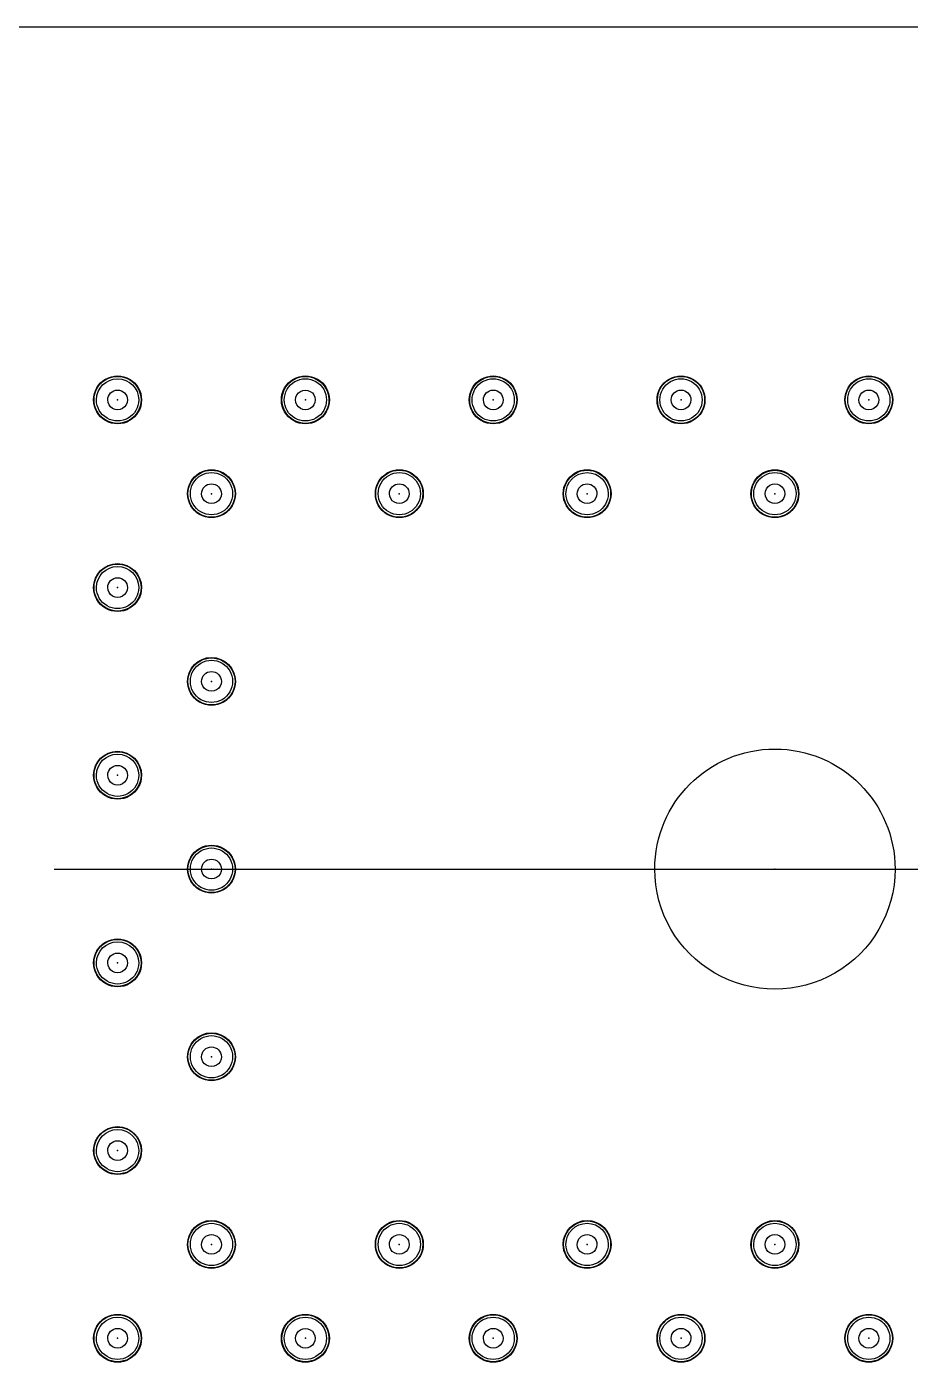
# Model space of a CAD drawing. Header units: millimetres. Extents: x 24815 to 37444, y -10619 to 6020.
# Drawn here: x 27949.42 to 27961.37, y 5891.36 to 5909.45 of the extents above; entities that cross this region are included whole.
import ezdxf

# ---------------------------------------------------------------- set-up
doc = ezdxf.new("R2010")
doc.units = ezdxf.units.MM

# ---------------------------------------------------------------- blocks, each defined once
blk = doc.blocks.new('A$C3CC6408C')
at = {"color": 2}
for p, q in [((-241.974, 0), (0, 0)), ((-225.223, -11.4), (-205.724, -11.4)), ((-225.223, -11.4), (-205.724, -11.4))]:
    blk.add_line(p, q, dxfattribs=at)
at = {"color": 2, "extrusion": (0, 0, -1)}
for centre, major_axis, start_param, end_param in [((-224.364, -5.05), (-0.229, 0.229), 5.497787, 8.63938), ((-224.364, -5.05), (-0.229, 0.229), 5.497787, 8.63938), ((-224.364, -5.05), (-0.225, 0.225), 5.497787, 8.63938), ((-224.364, -5.05), (-0.225, 0.225), 5.497787, 8.63938), ((-224.364, -5.05), (0.202, 0.202), 3.926991, 7.068583), ((-224.364, -5.05), (0.202, 0.202), 3.926991, 7.068583), ((-224.364, -5.05), (0.202, 0.202), 3.926991, 7.068583), ((-224.364, -5.05), (0.202, 0.202), 3.926991, 7.068583), ((-224.364, -5.05), (0.202, 0.202), 3.926991, 7.068583), ((-224.364, -5.05), (0.202, 0.202), 3.926991, 7.068583), ((-224.364, -5.05), (0.202, 0.202), 3.926991, 7.068583), ((-224.364, -5.05), (0.202, 0.202), 3.926991, 7.068583), ((-224.364, -5.05), (0.202, 0.202), 3.926991, 7.068583), ((-224.364, -5.05), (0.202, 0.202), 3.926991, 7.068583), ((-224.364, -5.05), (0.202, 0.202), 3.926991, 7.068583), ((-221.824, -5.05), (-0.229, 0.229), 5.497787, 8.63938), ((-221.824, -5.05), (-0.229, 0.229), 5.497787, 8.63938), ((-221.824, -5.05), (0.225, 0.225), 3.926991, 7.068583), ((-221.824, -5.05), (0.225, 0.225), 3.926991, 7.068583), ((-221.824, -5.05), (-0.202, 0.202), 5.497787, 8.63938), ((-221.824, -5.05), (-0.202, 0.202), 5.497787, 8.63938), ((-221.824, -5.05), (-0.202, 0.202), 5.497787, 8.63938), ((-221.824, -5.05), (-0.202, 0.202), 5.497787, 8.63938), ((-221.824, -5.05), (-0.202, 0.202), 5.497787, 8.63938), ((-221.824, -5.05), (-0.202, 0.202), 5.497787, 8.63938), ((-221.824, -5.05), (-0.202, 0.202), 5.497787, 8.63938), ((-221.824, -5.05), (-0.202, 0.202), 5.497787, 8.63938), ((-221.824, -5.05), (-0.202, 0.202), 5.497787, 8.63938), ((-221.824, -5.05), (-0.202, 0.202), 5.497787, 8.63938), ((-221.824, -5.05), (-0.202, 0.202), 5.497787, 8.63938), ((-219.284, -5.05), (-0.229, 0.229), 5.497787, 8.63938), ((-219.284, -5.05), (-0.229, 0.229), 5.497787, 8.63938), ((-219.284, -5.05), (0.225, 0.225), 3.926991, 7.068583), ((-219.284, -5.05), (0.225, 0.225), 3.926991, 7.068583), ((-219.284, -5.05), (-0.202, 0.202), 5.497787, 8.63938), ((-219.284, -5.05), (-0.202, 0.202), 5.497787, 8.63938), ((-219.284, -5.05), (-0.202, 0.202), 5.497787, 8.63938), ((-219.284, -5.05), (-0.202, 0.202), 5.497787, 8.63938), ((-219.284, -5.05), (-0.202, 0.202), 5.497787, 8.63938), ((-219.284, -5.05), (-0.202, 0.202), 5.497787, 8.63938), ((-219.284, -5.05), (-0.202, 0.202), 5.497787, 8.63938), ((-219.284, -5.05), (-0.202, 0.202), 5.497787, 8.63938), ((-219.284, -5.05), (-0.202, 0.202), 5.497787, 8.63938), ((-219.284, -5.05), (-0.202, 0.202), 5.497787, 8.63938), ((-219.284, -5.05), (-0.202, 0.202), 5.497787, 8.63938), ((-216.744, -5.05), (-0.229, 0.229), 5.497787, 8.63938), ((-216.744, -5.05), (-0.229, 0.229), 5.497787, 8.63938), ((-216.744, -5.05), (-0.225, 0.225), 5.497787, 8.63938), ((-216.744, -5.05), (-0.225, 0.225), 5.497787, 8.63938), ((-216.744, -5.05), (-0.202, 0.202), 5.497787, 8.63938), ((-216.744, -5.05), (-0.202, 0.202), 5.497787, 8.63938), ((-216.744, -5.05), (-0.202, 0.202), 5.497787, 8.63938), ((-216.744, -5.05), (-0.202, 0.202), 5.497787, 8.63938), ((-216.744, -5.05), (-0.202, 0.202), 5.497787, 8.63938), ((-216.744, -5.05), (-0.202, 0.202), 5.497787, 8.63938), ((-216.744, -5.05), (-0.202, 0.202), 5.497787, 8.63938), ((-216.744, -5.05), (-0.202, 0.202), 5.497787, 8.63938), ((-216.744, -5.05), (-0.202, 0.202), 5.497787, 8.63938), ((-216.744, -5.05), (-0.202, 0.202), 5.497787, 8.63938), ((-216.744, -5.05), (-0.202, 0.202), 5.497787, 8.63938), ((-214.204, -5.05), (-0.229, 0.229), 5.497787, 8.63938), ((-214.204, -5.05), (-0.229, 0.229), 5.497787, 8.63938), ((-214.204, -5.05), (-0.225, 0.225), 5.497787, 8.63938), ((-214.204, -5.05), (-0.225, 0.225), 5.497787, 8.63938), ((-214.204, -5.05), (-0.202, 0.202), 5.497787, 8.63938), ((-214.204, -5.05), (-0.202, 0.202), 5.497787, 8.63938), ((-214.204, -5.05), (-0.202, 0.202), 5.497787, 8.63938), ((-214.204, -5.05), (-0.202, 0.202), 5.497787, 8.63938), ((-214.204, -5.05), (-0.202, 0.202), 5.497787, 8.63938), ((-214.204, -5.05), (-0.202, 0.202), 5.497787, 8.63938), ((-214.204, -5.05), (-0.202, 0.202), 5.497787, 8.63938), ((-214.204, -5.05), (-0.202, 0.202), 5.497787, 8.63938), ((-214.204, -5.05), (-0.202, 0.202), 5.497787, 8.63938), ((-214.204, -5.05), (-0.202, 0.202), 5.497787, 8.63938), ((-214.204, -5.05), (-0.202, 0.202), 5.497787, 8.63938), ((-224.364, -5.05), (0.229, 0.229), 0.785398, 3.926991), ((-224.364, -5.05), (0.229, 0.229), 0.785398, 3.926991), ((-224.364, -5.05), (0.225, 0.225), 0.785398, 3.926991), ((-224.364, -5.05), (0.225, 0.225), 0.785398, 3.926991), ((-224.364, -5.05), (0.202, 0.202), 0.785398, 3.926991), ((-224.364, -5.05), (0.202, 0.202), 0.785398, 3.926991), ((-224.364, -5.05), (0.202, 0.202), 0.785398, 3.926991), ((-224.364, -5.05), (0.202, 0.202), 0.785398, 3.926991), ((-224.364, -5.05), (0.202, 0.202), 0.785398, 3.926991), ((-224.364, -5.05), (0.202, 0.202), 0.785398, 3.926991), ((-224.364, -5.05), (0.202, 0.202), 0.785398, 3.926991), ((-224.364, -5.05), (0.202, 0.202), 0.785398, 3.926991), ((-224.364, -5.05), (0.202, 0.202), 0.785398, 3.926991), ((-224.364, -5.05), (0.202, 0.202), 0.785398, 3.926991), ((-224.364, -5.05), (0.202, 0.202), 0.785398, 3.926991), ((-224.364, -5.05), (0.0943, 0.0943), 3.926991, 7.068583), ((-224.364, -5.05), (0.0943, 0.0943), 3.926991, 7.068583), ((-224.364, -5.05), (-0.0943, 0.0943), 2.356194, 5.497787), ((-224.364, -5.05), (-0.0943, 0.0943), 2.356194, 5.497787), ((-221.824, -5.05), (0.229, 0.229), 0.785398, 3.926991), ((-221.824, -5.05), (0.229, 0.229), 0.785398, 3.926991), ((-221.824, -5.05), (0.225, 0.225), 0.785398, 3.926991), ((-221.824, -5.05), (0.225, 0.225), 0.785398, 3.926991), ((-221.824, -5.05), (0.202, 0.202), 0.785398, 3.926991), ((-221.824, -5.05), (0.202, 0.202), 0.785398, 3.926991), ((-221.824, -5.05), (0.202, 0.202), 0.785398, 3.926991), ((-221.824, -5.05), (0.202, 0.202), 0.785398, 3.926991), ((-221.824, -5.05), (0.202, 0.202), 0.785398, 3.926991), ((-221.824, -5.05), (0.202, 0.202), 0.785398, 3.926991), ((-221.824, -5.05), (0.202, 0.202), 0.785398, 3.926991), ((-221.824, -5.05), (0.202, 0.202), 0.785398, 3.926991), ((-221.824, -5.05), (0.202, 0.202), 0.785398, 3.926991), ((-221.824, -5.05), (0.202, 0.202), 0.785398, 3.926991), ((-221.824, -5.05), (0.202, 0.202), 0.785398, 3.926991), ((-221.824, -5.05), (-0.0943, 0.0943), 5.497787, 8.63938), ((-221.824, -5.05), (-0.0943, 0.0943), 5.497787, 8.63938), ((-221.824, -5.05), (0.0943, 0.0943), 0.785398, 3.926991), ((-221.824, -5.05), (0.0943, 0.0943), 0.785398, 3.926991), ((-219.284, -5.05), (0.229, 0.229), 0.785398, 3.926991), ((-219.284, -5.05), (0.229, 0.229), 0.785398, 3.926991), ((-219.284, -5.05), (-0.225, 0.225), 2.356194, 5.497787), ((-219.284, -5.05), (-0.225, 0.225), 2.356194, 5.497787), ((-219.284, -5.05), (-0.202, 0.202), 2.356194, 5.497787), ((-219.284, -5.05), (-0.202, 0.202), 2.356194, 5.497787), ((-219.284, -5.05), (-0.202, 0.202), 2.356194, 5.497787), ((-219.284, -5.05), (-0.202, 0.202), 2.356194, 5.497787), ((-219.284, -5.05), (-0.202, 0.202), 2.356194, 5.497787), ((-219.284, -5.05), (-0.202, 0.202), 2.356194, 5.497787), ((-219.284, -5.05), (-0.202, 0.202), 2.356194, 5.497787), ((-219.284, -5.05), (-0.202, 0.202), 2.356194, 5.497787), ((-219.284, -5.05), (-0.202, 0.202), 2.356194, 5.497787), ((-219.284, -5.05), (-0.202, 0.202), 2.356194, 5.497787), ((-219.284, -5.05), (-0.202, 0.202), 2.356194, 5.497787), ((-219.284, -5.05), (0.0943, 0.0943), 3.926991, 7.068583), ((-219.284, -5.05), (0.0943, 0.0943), 3.926991, 7.068583), ((-219.284, -5.05), (0.0943, 0.0943), 0.785398, 3.926991), ((-219.284, -5.05), (0.0943, 0.0943), 0.785398, 3.926991), ((-216.744, -5.05), (0.229, 0.229), 0.785398, 3.926991), ((-216.744, -5.05), (0.229, 0.229), 0.785398, 3.926991), ((-216.744, -5.05), (-0.225, 0.225), 2.356194, 5.497787), ((-216.744, -5.05), (-0.225, 0.225), 2.356194, 5.497787), ((-216.744, -5.05), (-0.202, 0.202), 2.356194, 5.497787), ((-216.744, -5.05), (-0.202, 0.202), 2.356194, 5.497787), ((-216.744, -5.05), (-0.202, 0.202), 2.356194, 5.497787), ((-216.744, -5.05), (-0.202, 0.202), 2.356194, 5.497787), ((-216.744, -5.05), (-0.202, 0.202), 2.356194, 5.497787), ((-216.744, -5.05), (-0.202, 0.202), 2.356194, 5.497787), ((-216.744, -5.05), (-0.202, 0.202), 2.356194, 5.497787), ((-216.744, -5.05), (-0.202, 0.202), 2.356194, 5.497787), ((-216.744, -5.05), (-0.202, 0.202), 2.356194, 5.497787), ((-216.744, -5.05), (-0.202, 0.202), 2.356194, 5.497787), ((-216.744, -5.05), (-0.202, 0.202), 2.356194, 5.497787), ((-216.744, -5.05), (0.0943, 0.0943), 3.926991, 7.068583), ((-216.744, -5.05), (0.0943, 0.0943), 3.926991, 7.068583), ((-216.744, -5.05), (0.0943, 0.0943), 0.785398, 3.926991), ((-216.744, -5.05), (0.0943, 0.0943), 0.785398, 3.926991), ((-214.204, -5.05), (0.229, 0.229), 0.785398, 3.926991), ((-214.204, -5.05), (0.229, 0.229), 0.785398, 3.926991), ((-214.204, -5.05), (0.225, 0.225), 0.785398, 3.926991), ((-214.204, -5.05), (0.225, 0.225), 0.785398, 3.926991), ((-214.204, -5.05), (0.202, 0.202), 0.785398, 3.926991), ((-214.204, -5.05), (0.202, 0.202), 0.785398, 3.926991), ((-214.204, -5.05), (0.202, 0.202), 0.785398, 3.926991), ((-214.204, -5.05), (0.202, 0.202), 0.785398, 3.926991), ((-214.204, -5.05), (0.202, 0.202), 0.785398, 3.926991), ((-214.204, -5.05), (0.202, 0.202), 0.785398, 3.926991), ((-214.204, -5.05), (0.202, 0.202), 0.785398, 3.926991), ((-214.204, -5.05), (0.202, 0.202), 0.785398, 3.926991), ((-214.204, -5.05), (0.202, 0.202), 0.785398, 3.926991), ((-214.204, -5.05), (0.202, 0.202), 0.785398, 3.926991), ((-214.204, -5.05), (0.202, 0.202), 0.785398, 3.926991), ((-214.204, -5.05), (0.0943, 0.0943), 3.926991, 7.068583), ((-214.204, -5.05), (0.0943, 0.0943), 3.926991, 7.068583), ((-214.204, -5.05), (0.0943, 0.0943), 0.785398, 3.926991), ((-214.204, -5.05), (0.0943, 0.0943), 0.785398, 3.926991), ((-223.094, -6.32), (-0.229, 0.229), 5.497787, 8.63938), ((-223.094, -6.32), (-0.229, 0.229), 5.497787, 8.63938), ((-223.094, -6.32), (-0.225, 0.225), 5.497787, 8.63938), ((-223.094, -6.32), (-0.225, 0.225), 5.497787, 8.63938), ((-223.094, -6.32), (-0.202, 0.202), 5.497787, 8.63938), ((-223.094, -6.32), (-0.202, 0.202), 5.497787, 8.63938), ((-223.094, -6.32), (-0.202, 0.202), 5.497787, 8.63938), ((-223.094, -6.32), (-0.202, 0.202), 5.497787, 8.63938), ((-223.094, -6.32), (-0.202, 0.202), 5.497787, 8.63938), ((-223.094, -6.32), (-0.202, 0.202), 5.497787, 8.63938), ((-223.094, -6.32), (-0.202, 0.202), 5.497787, 8.63938), ((-223.094, -6.32), (-0.202, 0.202), 5.497787, 8.63938), ((-223.094, -6.32), (-0.202, 0.202), 5.497787, 8.63938), ((-223.094, -6.32), (-0.202, 0.202), 5.497787, 8.63938), ((-223.094, -6.32), (-0.202, 0.202), 5.497787, 8.63938), ((-220.554, -6.32), (-0.229, 0.229), 5.497787, 8.63938), ((-220.554, -6.32), (-0.229, 0.229), 5.497787, 8.63938), ((-220.554, -6.32), (-0.225, 0.225), 5.497787, 8.63938), ((-220.554, -6.32), (-0.225, 0.225), 5.497787, 8.63938), ((-220.554, -6.32), (-0.202, 0.202), 5.497787, 8.63938), ((-220.554, -6.32), (-0.202, 0.202), 5.497787, 8.63938), ((-220.554, -6.32), (-0.202, 0.202), 5.497787, 8.63938), ((-220.554, -6.32), (-0.202, 0.202), 5.497787, 8.63938), ((-220.554, -6.32), (-0.202, 0.202), 5.497787, 8.63938), ((-220.554, -6.32), (-0.202, 0.202), 5.497787, 8.63938), ((-220.554, -6.32), (-0.202, 0.202), 5.497787, 8.63938), ((-220.554, -6.32), (-0.202, 0.202), 5.497787, 8.63938), ((-220.554, -6.32), (-0.202, 0.202), 5.497787, 8.63938), ((-220.554, -6.32), (-0.202, 0.202), 5.497787, 8.63938), ((-220.554, -6.32), (-0.202, 0.202), 5.497787, 8.63938), ((-218.014, -6.32), (-0.229, 0.229), 5.497787, 8.63938), ((-218.014, -6.32), (-0.229, 0.229), 5.497787, 8.63938), ((-218.014, -6.32), (-0.225, 0.225), 5.497787, 8.63938), ((-218.014, -6.32), (-0.225, 0.225), 5.497787, 8.63938), ((-218.014, -6.32), (0.202, 0.202), 3.926991, 7.068583), ((-218.014, -6.32), (0.202, 0.202), 3.926991, 7.068583), ((-218.014, -6.32), (0.202, 0.202), 3.926991, 7.068583), ((-218.014, -6.32), (0.202, 0.202), 3.926991, 7.068583), ((-218.014, -6.32), (0.202, 0.202), 3.926991, 7.068583), ((-218.014, -6.32), (0.202, 0.202), 3.926991, 7.068583), ((-218.014, -6.32), (0.202, 0.202), 3.926991, 7.068583), ((-218.014, -6.32), (0.202, 0.202), 3.926991, 7.068583), ((-218.014, -6.32), (0.202, 0.202), 3.926991, 7.068583), ((-218.014, -6.32), (0.202, 0.202), 3.926991, 7.068583), ((-218.014, -6.32), (0.202, 0.202), 3.926991, 7.068583), ((-215.474, -6.32), (-0.229, 0.229), 5.497787, 8.63938), ((-215.474, -6.32), (-0.229, 0.229), 5.497787, 8.63938), ((-215.474, -6.32), (0.225, 0.225), 3.926991, 7.068583), ((-215.474, -6.32), (0.225, 0.225), 3.926991, 7.068583), ((-215.474, -6.32), (-0.202, 0.202), 5.497787, 8.63938), ((-215.474, -6.32), (-0.202, 0.202), 5.497787, 8.63938), ((-215.474, -6.32), (-0.202, 0.202), 5.497787, 8.63938), ((-215.474, -6.32), (-0.202, 0.202), 5.497787, 8.63938), ((-215.474, -6.32), (-0.202, 0.202), 5.497787, 8.63938), ((-215.474, -6.32), (-0.202, 0.202), 5.497787, 8.63938), ((-215.474, -6.32), (-0.202, 0.202), 5.497787, 8.63938), ((-215.474, -6.32), (-0.202, 0.202), 5.497787, 8.63938), ((-215.474, -6.32), (-0.202, 0.202), 5.497787, 8.63938), ((-215.474, -6.32), (-0.202, 0.202), 5.497787, 8.63938), ((-215.474, -6.32), (-0.202, 0.202), 5.497787, 8.63938), ((-223.094, -6.32), (0.229, 0.229), 0.785398, 3.926991), ((-223.094, -6.32), (0.229, 0.229), 0.785398, 3.926991), ((-223.094, -6.32), (-0.225, 0.225), 2.356194, 5.497787), ((-223.094, -6.32), (-0.225, 0.225), 2.356194, 5.497787), ((-223.094, -6.32), (-0.202, 0.202), 2.356194, 5.497787), ((-223.094, -6.32), (-0.202, 0.202), 2.356194, 5.497787), ((-223.094, -6.32), (-0.202, 0.202), 2.356194, 5.497787), ((-223.094, -6.32), (-0.202, 0.202), 2.356194, 5.497787), ((-223.094, -6.32), (-0.202, 0.202), 2.356194, 5.497787), ((-223.094, -6.32), (-0.202, 0.202), 2.356194, 5.497787), ((-223.094, -6.32), (-0.202, 0.202), 2.356194, 5.497787), ((-223.094, -6.32), (-0.202, 0.202), 2.356194, 5.497787), ((-223.094, -6.32), (-0.202, 0.202), 2.356194, 5.497787), ((-223.094, -6.32), (-0.202, 0.202), 2.356194, 5.497787), ((-223.094, -6.32), (-0.202, 0.202), 2.356194, 5.497787), ((-223.094, -6.32), (0.0943, 0.0943), 3.926991, 7.068583), ((-223.094, -6.32), (0.0943, 0.0943), 3.926991, 7.068583), ((-223.094, -6.32), (0.0943, 0.0943), 0.785398, 3.926991), ((-223.094, -6.32), (0.0943, 0.0943), 0.785398, 3.926991), ((-220.554, -6.32), (0.229, 0.229), 0.785398, 3.926991), ((-220.554, -6.32), (0.229, 0.229), 0.785398, 3.926991), ((-220.554, -6.32), (0.225, 0.225), 0.785398, 3.926991), ((-220.554, -6.32), (0.225, 0.225), 0.785398, 3.926991), ((-220.554, -6.32), (0.202, 0.202), 0.785398, 3.926991), ((-220.554, -6.32), (0.202, 0.202), 0.785398, 3.926991), ((-220.554, -6.32), (0.202, 0.202), 0.785398, 3.926991), ((-220.554, -6.32), (0.202, 0.202), 0.785398, 3.926991), ((-220.554, -6.32), (0.202, 0.202), 0.785398, 3.926991), ((-220.554, -6.32), (0.202, 0.202), 0.785398, 3.926991), ((-220.554, -6.32), (0.202, 0.202), 0.785398, 3.926991), ((-220.554, -6.32), (0.202, 0.202), 0.785398, 3.926991), ((-220.554, -6.32), (0.202, 0.202), 0.785398, 3.926991), ((-220.554, -6.32), (0.202, 0.202), 0.785398, 3.926991), ((-220.554, -6.32), (0.202, 0.202), 0.785398, 3.926991), ((-220.554, -6.32), (0.0943, 0.0943), 3.926991, 7.068583), ((-220.554, -6.32), (0.0943, 0.0943), 3.926991, 7.068583), ((-220.554, -6.32), (0.0943, 0.0943), 0.785398, 3.926991), ((-220.554, -6.32), (0.0943, 0.0943), 0.785398, 3.926991), ((-218.014, -6.32), (0.229, 0.229), 0.785398, 3.926991), ((-218.014, -6.32), (0.229, 0.229), 0.785398, 3.926991), ((-218.014, -6.32), (0.225, 0.225), 0.785398, 3.926991), ((-218.014, -6.32), (0.225, 0.225), 0.785398, 3.926991), ((-218.014, -6.32), (0.202, 0.202), 0.785398, 3.926991), ((-218.014, -6.32), (0.202, 0.202), 0.785398, 3.926991), ((-218.014, -6.32), (0.202, 0.202), 0.785398, 3.926991), ((-218.014, -6.32), (0.202, 0.202), 0.785398, 3.926991), ((-218.014, -6.32), (0.202, 0.202), 0.785398, 3.926991), ((-218.014, -6.32), (0.202, 0.202), 0.785398, 3.926991), ((-218.014, -6.32), (0.202, 0.202), 0.785398, 3.926991), ((-218.014, -6.32), (0.202, 0.202), 0.785398, 3.926991), ((-218.014, -6.32), (0.202, 0.202), 0.785398, 3.926991), ((-218.014, -6.32), (0.202, 0.202), 0.785398, 3.926991), ((-218.014, -6.32), (0.202, 0.202), 0.785398, 3.926991), ((-218.014, -6.32), (0.0943, 0.0943), 3.926991, 7.068583), ((-218.014, -6.32), (0.0943, 0.0943), 3.926991, 7.068583), ((-218.014, -6.32), (-0.0943, 0.0943), 2.356194, 5.497787), ((-218.014, -6.32), (-0.0943, 0.0943), 2.356194, 5.497787), ((-215.474, -6.32), (0.229, 0.229), 0.785398, 3.926991), ((-215.474, -6.32), (0.229, 0.229), 0.785398, 3.926991), ((-215.474, -6.32), (0.225, 0.225), 0.785398, 3.926991), ((-215.474, -6.32), (0.225, 0.225), 0.785398, 3.926991), ((-215.474, -6.32), (0.202, 0.202), 0.785398, 3.926991), ((-215.474, -6.32), (0.202, 0.202), 0.785398, 3.926991), ((-215.474, -6.32), (0.202, 0.202), 0.785398, 3.926991), ((-215.474, -6.32), (0.202, 0.202), 0.785398, 3.926991), ((-215.474, -6.32), (0.202, 0.202), 0.785398, 3.926991), ((-215.474, -6.32), (0.202, 0.202), 0.785398, 3.926991), ((-215.474, -6.32), (0.202, 0.202), 0.785398, 3.926991), ((-215.474, -6.32), (0.202, 0.202), 0.785398, 3.926991), ((-215.474, -6.32), (0.202, 0.202), 0.785398, 3.926991), ((-215.474, -6.32), (0.202, 0.202), 0.785398, 3.926991), ((-215.474, -6.32), (0.202, 0.202), 0.785398, 3.926991), ((-215.474, -6.32), (-0.0943, 0.0943), 5.497787, 8.63938), ((-215.474, -6.32), (-0.0943, 0.0943), 5.497787, 8.63938), ((-215.474, -6.32), (0.0943, 0.0943), 0.785398, 3.926991), ((-215.474, -6.32), (0.0943, 0.0943), 0.785398, 3.926991), ((-224.364, -7.59), (0.229, 0.229), 3.926991, 7.068583), ((-224.364, -7.59), (0.229, 0.229), 3.926991, 7.068583), ((-224.364, -7.59), (-0.225, 0.225), 5.497787, 8.63938), ((-224.364, -7.59), (-0.225, 0.225), 5.497787, 8.63938), ((-224.364, -7.59), (0.202, 0.202), 3.926991, 7.068583), ((-224.364, -7.59), (0.202, 0.202), 3.926991, 7.068583), ((-224.364, -7.59), (0.202, 0.202), 3.926991, 7.068583), ((-224.364, -7.59), (0.202, 0.202), 3.926991, 7.068583), ((-224.364, -7.59), (0.202, 0.202), 3.926991, 7.068583), ((-224.364, -7.59), (0.202, 0.202), 3.926991, 7.068583), ((-224.364, -7.59), (0.202, 0.202), 3.926991, 7.068583), ((-224.364, -7.59), (0.202, 0.202), 3.926991, 7.068583), ((-224.364, -7.59), (0.202, 0.202), 3.926991, 7.068583), ((-224.364, -7.59), (0.202, 0.202), 3.926991, 7.068583), ((-224.364, -7.59), (0.202, 0.202), 3.926991, 7.068583), ((-224.364, -7.59), (0.229, 0.229), 0.785398, 3.926991), ((-224.364, -7.59), (0.229, 0.229), 0.785398, 3.926991), ((-224.364, -7.59), (0.225, 0.225), 0.785398, 3.926991), ((-224.364, -7.59), (0.225, 0.225), 0.785398, 3.926991), ((-224.364, -7.59), (0.202, 0.202), 0.785398, 3.926991), ((-224.364, -7.59), (0.202, 0.202), 0.785398, 3.926991), ((-224.364, -7.59), (0.202, 0.202), 0.785398, 3.926991), ((-224.364, -7.59), (0.202, 0.202), 0.785398, 3.926991), ((-224.364, -7.59), (0.202, 0.202), 0.785398, 3.926991), ((-224.364, -7.59), (0.202, 0.202), 0.785398, 3.926991), ((-224.364, -7.59), (0.202, 0.202), 0.785398, 3.926991), ((-224.364, -7.59), (0.202, 0.202), 0.785398, 3.926991), ((-224.364, -7.59), (0.202, 0.202), 0.785398, 3.926991), ((-224.364, -7.59), (0.202, 0.202), 0.785398, 3.926991), ((-224.364, -7.59), (0.202, 0.202), 0.785398, 3.926991), ((-224.364, -7.59), (0.0943, 0.0943), 3.926991, 7.068583), ((-224.364, -7.59), (0.0943, 0.0943), 3.926991, 7.068583), ((-224.364, -7.59), (-0.0943, 0.0943), 2.356194, 5.497787), ((-224.364, -7.59), (-0.0943, 0.0943), 2.356194, 5.497787), ((-223.094, -8.86), (0.229, 0.229), 3.926991, 7.068583), ((-223.094, -8.86), (0.229, 0.229), 3.926991, 7.068583), ((-223.094, -8.86), (-0.225, 0.225), 5.497787, 8.63938), ((-223.094, -8.86), (-0.225, 0.225), 5.497787, 8.63938), ((-223.094, -8.86), (-0.202, 0.202), 5.497787, 8.63938), ((-223.094, -8.86), (-0.202, 0.202), 5.497787, 8.63938), ((-223.094, -8.86), (-0.202, 0.202), 5.497787, 8.63938), ((-223.094, -8.86), (-0.202, 0.202), 5.497787, 8.63938), ((-223.094, -8.86), (-0.202, 0.202), 5.497787, 8.63938), ((-223.094, -8.86), (-0.202, 0.202), 5.497787, 8.63938), ((-223.094, -8.86), (-0.202, 0.202), 5.497787, 8.63938), ((-223.094, -8.86), (-0.202, 0.202), 5.497787, 8.63938), ((-223.094, -8.86), (-0.202, 0.202), 5.497787, 8.63938), ((-223.094, -8.86), (-0.202, 0.202), 5.497787, 8.63938), ((-223.094, -8.86), (-0.202, 0.202), 5.497787, 8.63938), ((-223.094, -8.86), (-0.229, 0.229), 2.356194, 5.497787), ((-223.094, -8.86), (-0.229, 0.229), 2.356194, 5.497787), ((-223.094, -8.86), (-0.225, 0.225), 2.356194, 5.497787), ((-223.094, -8.86), (-0.225, 0.225), 2.356194, 5.497787), ((-223.094, -8.86), (-0.202, 0.202), 2.356194, 5.497787), ((-223.094, -8.86), (-0.202, 0.202), 2.356194, 5.497787), ((-223.094, -8.86), (-0.202, 0.202), 2.356194, 5.497787), ((-223.094, -8.86), (-0.202, 0.202), 2.356194, 5.497787), ((-223.094, -8.86), (-0.202, 0.202), 2.356194, 5.497787), ((-223.094, -8.86), (-0.202, 0.202), 2.356194, 5.497787), ((-223.094, -8.86), (-0.202, 0.202), 2.356194, 5.497787), ((-223.094, -8.86), (-0.202, 0.202), 2.356194, 5.497787), ((-223.094, -8.86), (-0.202, 0.202), 2.356194, 5.497787), ((-223.094, -8.86), (-0.202, 0.202), 2.356194, 5.497787), ((-223.094, -8.86), (-0.202, 0.202), 2.356194, 5.497787), ((-223.094, -8.86), (0.0943, 0.0943), 3.926991, 7.068583), ((-223.094, -8.86), (0.0943, 0.0943), 3.926991, 7.068583), ((-223.094, -8.86), (0.0943, 0.0943), 0.785398, 3.926991), ((-223.094, -8.86), (0.0943, 0.0943), 0.785398, 3.926991), ((-224.364, -10.13), (0.229, 0.229), 3.926991, 7.068583), ((-224.364, -10.13), (0.229, 0.229), 3.926991, 7.068583), ((-224.364, -10.13), (-0.225, 0.225), 5.497787, 8.63938), ((-224.364, -10.13), (-0.225, 0.225), 5.497787, 8.63938), ((-224.364, -10.13), (0.202, 0.202), 3.926991, 7.068583), ((-224.364, -10.13), (0.202, 0.202), 3.926991, 7.068583), ((-224.364, -10.13), (0.202, 0.202), 3.926991, 7.068583), ((-224.364, -10.13), (0.202, 0.202), 3.926991, 7.068583), ((-224.364, -10.13), (0.202, 0.202), 3.926991, 7.068583), ((-224.364, -10.13), (0.202, 0.202), 3.926991, 7.068583), ((-224.364, -10.13), (0.202, 0.202), 3.926991, 7.068583), ((-224.364, -10.13), (0.202, 0.202), 3.926991, 7.068583), ((-224.364, -10.13), (0.202, 0.202), 3.926991, 7.068583), ((-224.364, -10.13), (0.202, 0.202), 3.926991, 7.068583), ((-224.364, -10.13), (0.202, 0.202), 3.926991, 7.068583), ((-215.474, -11.4), (1.149, 1.149), 3.926991, 7.068583), ((-215.474, -11.4), (1.149, 1.149), 3.926991, 7.068583), ((-224.364, -10.13), (0.0943, 0.0943), 3.926991, 7.068583), ((-224.364, -10.13), (0.0943, 0.0943), 3.926991, 7.068583), ((-224.364, -10.13), (-0.229, 0.229), 2.356194, 5.497787), ((-224.364, -10.13), (-0.229, 0.229), 2.356194, 5.497787), ((-224.364, -10.13), (0.225, 0.225), 0.785398, 3.926991), ((-224.364, -10.13), (0.225, 0.225), 0.785398, 3.926991), ((-224.364, -10.13), (-0.202, 0.202), 2.356194, 5.497787), ((-224.364, -10.13), (-0.202, 0.202), 2.356194, 5.497787), ((-224.364, -10.13), (-0.202, 0.202), 2.356194, 5.497787), ((-224.364, -10.13), (-0.202, 0.202), 2.356194, 5.497787), ((-224.364, -10.13), (-0.202, 0.202), 2.356194, 5.497787), ((-224.364, -10.13), (-0.202, 0.202), 2.356194, 5.497787), ((-224.364, -10.13), (-0.202, 0.202), 2.356194, 5.497787), ((-224.364, -10.13), (-0.202, 0.202), 2.356194, 5.497787), ((-224.364, -10.13), (-0.202, 0.202), 2.356194, 5.497787), ((-224.364, -10.13), (-0.202, 0.202), 2.356194, 5.497787), ((-224.364, -10.13), (-0.202, 0.202), 2.356194, 5.497787), ((-224.364, -10.13), (-0.0943, 0.0943), 2.356194, 5.497787), ((-224.364, -10.13), (-0.0943, 0.0943), 2.356194, 5.497787), ((-223.094, -11.4), (-0.229, 0.229), 5.497787, 8.63938), ((-223.094, -11.4), (-0.229, 0.229), 5.497787, 8.63938), ((-223.094, -11.4), (-0.225, 0.225), 5.497787, 8.63938), ((-223.094, -11.4), (-0.225, 0.225), 5.497787, 8.63938), ((-223.094, -11.4), (-0.202, 0.202), 5.497787, 8.63938), ((-223.094, -11.4), (-0.202, 0.202), 5.497787, 8.63938), ((-223.094, -11.4), (-0.202, 0.202), 5.497787, 8.63938), ((-223.094, -11.4), (-0.202, 0.202), 5.497787, 8.63938), ((-223.094, -11.4), (-0.202, 0.202), 5.497787, 8.63938), ((-223.094, -11.4), (-0.202, 0.202), 5.497787, 8.63938), ((-223.094, -11.4), (-0.202, 0.202), 5.497787, 8.63938), ((-223.094, -11.4), (-0.202, 0.202), 5.497787, 8.63938), ((-223.094, -11.4), (-0.202, 0.202), 5.497787, 8.63938), ((-223.094, -11.4), (-0.202, 0.202), 5.497787, 8.63938), ((-223.094, -11.4), (-0.202, 0.202), 5.497787, 8.63938), ((-223.094, -11.4), (0.0943, 0.0943), 3.926991, 7.068583), ((-223.094, -11.4), (0.0943, 0.0943), 3.926991, 7.068583), ((-223.094, -11.4), (0.229, 0.229), 0.785398, 3.926991), ((-223.094, -11.4), (0.229, 0.229), 0.785398, 3.926991), ((-223.094, -11.4), (-0.225, 0.225), 2.356194, 5.497787), ((-223.094, -11.4), (-0.225, 0.225), 2.356194, 5.497787), ((-223.094, -11.4), (-0.202, 0.202), 2.356194, 5.497787), ((-223.094, -11.4), (-0.202, 0.202), 2.356194, 5.497787), ((-223.094, -11.4), (-0.202, 0.202), 2.356194, 5.497787), ((-223.094, -11.4), (-0.202, 0.202), 2.356194, 5.497787), ((-223.094, -11.4), (-0.202, 0.202), 2.356194, 5.497787), ((-223.094, -11.4), (-0.202, 0.202), 2.356194, 5.497787), ((-223.094, -11.4), (-0.202, 0.202), 2.356194, 5.497787), ((-223.094, -11.4), (-0.202, 0.202), 2.356194, 5.497787), ((-223.094, -11.4), (-0.202, 0.202), 2.356194, 5.497787), ((-223.094, -11.4), (-0.202, 0.202), 2.356194, 5.497787), ((-223.094, -11.4), (-0.202, 0.202), 2.356194, 5.497787), ((-223.094, -11.4), (0.0943, 0.0943), 0.785398, 3.926991), ((-223.094, -11.4), (0.0943, 0.0943), 0.785398, 3.926991), ((-215.474, -11.4), (1.149, 1.149), 0.785398, 3.926991), ((-215.474, -11.4), (1.149, 1.149), 0.785398, 3.926991), ((-224.364, -12.67), (-0.229, 0.229), 5.497787, 8.63938), ((-224.364, -12.67), (-0.229, 0.229), 5.497787, 8.63938), ((-224.364, -12.67), (-0.225, 0.225), 5.497787, 8.63938), ((-224.364, -12.67), (-0.225, 0.225), 5.497787, 8.63938), ((-224.364, -12.67), (0.202, 0.202), 3.926991, 7.068583), ((-224.364, -12.67), (0.202, 0.202), 3.926991, 7.068583), ((-224.364, -12.67), (0.202, 0.202), 3.926991, 7.068583), ((-224.364, -12.67), (0.202, 0.202), 3.926991, 7.068583), ((-224.364, -12.67), (0.202, 0.202), 3.926991, 7.068583), ((-224.364, -12.67), (0.202, 0.202), 3.926991, 7.068583), ((-224.364, -12.67), (0.202, 0.202), 3.926991, 7.068583), ((-224.364, -12.67), (0.202, 0.202), 3.926991, 7.068583), ((-224.364, -12.67), (0.202, 0.202), 3.926991, 7.068583), ((-224.364, -12.67), (0.202, 0.202), 3.926991, 7.068583), ((-224.364, -12.67), (0.202, 0.202), 3.926991, 7.068583), ((-224.364, -12.67), (0.0943, 0.0943), 3.926991, 7.068583), ((-224.364, -12.67), (0.0943, 0.0943), 3.926991, 7.068583), ((-224.364, -12.67), (0.229, 0.229), 0.785398, 3.926991), ((-224.364, -12.67), (0.229, 0.229), 0.785398, 3.926991), ((-224.364, -12.67), (0.225, 0.225), 0.785398, 3.926991), ((-224.364, -12.67), (0.225, 0.225), 0.785398, 3.926991), ((-224.364, -12.67), (0.202, 0.202), 0.785398, 3.926991), ((-224.364, -12.67), (0.202, 0.202), 0.785398, 3.926991), ((-224.364, -12.67), (0.202, 0.202), 0.785398, 3.926991), ((-224.364, -12.67), (0.202, 0.202), 0.785398, 3.926991), ((-224.364, -12.67), (0.202, 0.202), 0.785398, 3.926991), ((-224.364, -12.67), (0.202, 0.202), 0.785398, 3.926991), ((-224.364, -12.67), (0.202, 0.202), 0.785398, 3.926991), ((-224.364, -12.67), (0.202, 0.202), 0.785398, 3.926991), ((-224.364, -12.67), (0.202, 0.202), 0.785398, 3.926991), ((-224.364, -12.67), (0.202, 0.202), 0.785398, 3.926991), ((-224.364, -12.67), (0.202, 0.202), 0.785398, 3.926991), ((-224.364, -12.67), (-0.0943, 0.0943), 2.356194, 5.497787), ((-224.364, -12.67), (-0.0943, 0.0943), 2.356194, 5.497787), ((-223.094, -13.94), (0.229, 0.229), 3.926991, 7.068583), ((-223.094, -13.94), (0.229, 0.229), 3.926991, 7.068583), ((-223.094, -13.94), (-0.225, 0.225), 5.497787, 8.63938), ((-223.094, -13.94), (-0.225, 0.225), 5.497787, 8.63938), ((-223.094, -13.94), (-0.202, 0.202), 5.497787, 8.63938), ((-223.094, -13.94), (-0.202, 0.202), 5.497787, 8.63938), ((-223.094, -13.94), (-0.202, 0.202), 5.497787, 8.63938), ((-223.094, -13.94), (-0.202, 0.202), 5.497787, 8.63938), ((-223.094, -13.94), (-0.202, 0.202), 5.497787, 8.63938), ((-223.094, -13.94), (-0.202, 0.202), 5.497787, 8.63938), ((-223.094, -13.94), (-0.202, 0.202), 5.497787, 8.63938), ((-223.094, -13.94), (-0.202, 0.202), 5.497787, 8.63938), ((-223.094, -13.94), (-0.202, 0.202), 5.497787, 8.63938), ((-223.094, -13.94), (-0.202, 0.202), 5.497787, 8.63938), ((-223.094, -13.94), (-0.202, 0.202), 5.497787, 8.63938), ((-223.094, -13.94), (0.0943, 0.0943), 3.926991, 7.068583), ((-223.094, -13.94), (0.0943, 0.0943), 3.926991, 7.068583), ((-223.094, -13.94), (0.229, 0.229), 0.785398, 3.926991), ((-223.094, -13.94), (0.229, 0.229), 0.785398, 3.926991), ((-223.094, -13.94), (-0.225, 0.225), 2.356194, 5.497787), ((-223.094, -13.94), (-0.225, 0.225), 2.356194, 5.497787), ((-223.094, -13.94), (-0.202, 0.202), 2.356194, 5.497787), ((-223.094, -13.94), (-0.202, 0.202), 2.356194, 5.497787), ((-223.094, -13.94), (-0.202, 0.202), 2.356194, 5.497787), ((-223.094, -13.94), (-0.202, 0.202), 2.356194, 5.497787), ((-223.094, -13.94), (-0.202, 0.202), 2.356194, 5.497787), ((-223.094, -13.94), (-0.202, 0.202), 2.356194, 5.497787), ((-223.094, -13.94), (-0.202, 0.202), 2.356194, 5.497787), ((-223.094, -13.94), (-0.202, 0.202), 2.356194, 5.497787), ((-223.094, -13.94), (-0.202, 0.202), 2.356194, 5.497787), ((-223.094, -13.94), (-0.202, 0.202), 2.356194, 5.497787), ((-223.094, -13.94), (-0.202, 0.202), 2.356194, 5.497787), ((-223.094, -13.94), (0.0943, 0.0943), 0.785398, 3.926991), ((-223.094, -13.94), (0.0943, 0.0943), 0.785398, 3.926991), ((-224.364, -15.21), (0.229, 0.229), 3.926991, 7.068583), ((-224.364, -15.21), (0.229, 0.229), 3.926991, 7.068583), ((-224.364, -15.21), (-0.225, 0.225), 5.497787, 8.63938), ((-224.364, -15.21), (-0.225, 0.225), 5.497787, 8.63938), ((-224.364, -15.21), (0.202, 0.202), 3.926991, 7.068583), ((-224.364, -15.21), (0.202, 0.202), 3.926991, 7.068583), ((-224.364, -15.21), (0.202, 0.202), 3.926991, 7.068583), ((-224.364, -15.21), (0.202, 0.202), 3.926991, 7.068583), ((-224.364, -15.21), (0.202, 0.202), 3.926991, 7.068583), ((-224.364, -15.21), (0.202, 0.202), 3.926991, 7.068583), ((-224.364, -15.21), (0.202, 0.202), 3.926991, 7.068583), ((-224.364, -15.21), (0.202, 0.202), 3.926991, 7.068583), ((-224.364, -15.21), (0.202, 0.202), 3.926991, 7.068583), ((-224.364, -15.21), (0.202, 0.202), 3.926991, 7.068583), ((-224.364, -15.21), (0.202, 0.202), 3.926991, 7.068583), ((-224.364, -15.21), (0.0943, 0.0943), 3.926991, 7.068583), ((-224.364, -15.21), (0.0943, 0.0943), 3.926991, 7.068583), ((-224.364, -15.21), (-0.229, 0.229), 2.356194, 5.497787), ((-224.364, -15.21), (-0.229, 0.229), 2.356194, 5.497787), ((-224.364, -15.21), (0.225, 0.225), 0.785398, 3.926991), ((-224.364, -15.21), (0.225, 0.225), 0.785398, 3.926991), ((-224.364, -15.21), (-0.202, 0.202), 2.356194, 5.497787), ((-224.364, -15.21), (-0.202, 0.202), 2.356194, 5.497787), ((-224.364, -15.21), (-0.202, 0.202), 2.356194, 5.497787), ((-224.364, -15.21), (-0.202, 0.202), 2.356194, 5.497787), ((-224.364, -15.21), (-0.202, 0.202), 2.356194, 5.497787), ((-224.364, -15.21), (-0.202, 0.202), 2.356194, 5.497787), ((-224.364, -15.21), (-0.202, 0.202), 2.356194, 5.497787), ((-224.364, -15.21), (-0.202, 0.202), 2.356194, 5.497787), ((-224.364, -15.21), (-0.202, 0.202), 2.356194, 5.497787), ((-224.364, -15.21), (-0.202, 0.202), 2.356194, 5.497787), ((-224.364, -15.21), (-0.202, 0.202), 2.356194, 5.497787), ((-224.364, -15.21), (-0.0943, 0.0943), 2.356194, 5.497787), ((-224.364, -15.21), (-0.0943, 0.0943), 2.356194, 5.497787), ((-223.094, -16.48), (0.229, 0.229), 3.926991, 7.068583), ((-223.094, -16.48), (0.229, 0.229), 3.926991, 7.068583), ((-223.094, -16.48), (-0.225, 0.225), 5.497787, 8.63938), ((-223.094, -16.48), (-0.225, 0.225), 5.497787, 8.63938), ((-223.094, -16.48), (-0.202, 0.202), 5.497787, 8.63938), ((-223.094, -16.48), (-0.202, 0.202), 5.497787, 8.63938), ((-223.094, -16.48), (-0.202, 0.202), 5.497787, 8.63938), ((-223.094, -16.48), (-0.202, 0.202), 5.497787, 8.63938), ((-223.094, -16.48), (-0.202, 0.202), 5.497787, 8.63938), ((-223.094, -16.48), (-0.202, 0.202), 5.497787, 8.63938), ((-223.094, -16.48), (-0.202, 0.202), 5.497787, 8.63938), ((-223.094, -16.48), (-0.202, 0.202), 5.497787, 8.63938), ((-223.094, -16.48), (-0.202, 0.202), 5.497787, 8.63938), ((-223.094, -16.48), (-0.202, 0.202), 5.497787, 8.63938), ((-223.094, -16.48), (-0.202, 0.202), 5.497787, 8.63938), ((-220.554, -16.48), (-0.229, 0.229), 5.497787, 8.63938), ((-220.554, -16.48), (-0.229, 0.229), 5.497787, 8.63938), ((-220.554, -16.48), (-0.225, 0.225), 5.497787, 8.63938), ((-220.554, -16.48), (-0.225, 0.225), 5.497787, 8.63938), ((-220.554, -16.48), (-0.202, 0.202), 5.497787, 8.63938), ((-220.554, -16.48), (-0.202, 0.202), 5.497787, 8.63938), ((-220.554, -16.48), (-0.202, 0.202), 5.497787, 8.63938), ((-220.554, -16.48), (-0.202, 0.202), 5.497787, 8.63938), ((-220.554, -16.48), (-0.202, 0.202), 5.497787, 8.63938), ((-220.554, -16.48), (-0.202, 0.202), 5.497787, 8.63938), ((-220.554, -16.48), (-0.202, 0.202), 5.497787, 8.63938), ((-220.554, -16.48), (-0.202, 0.202), 5.497787, 8.63938), ((-220.554, -16.48), (-0.202, 0.202), 5.497787, 8.63938), ((-220.554, -16.48), (-0.202, 0.202), 5.497787, 8.63938), ((-220.554, -16.48), (-0.202, 0.202), 5.497787, 8.63938), ((-218.014, -16.48), (0.229, 0.229), 3.926991, 7.068583), ((-218.014, -16.48), (0.229, 0.229), 3.926991, 7.068583), ((-218.014, -16.48), (-0.225, 0.225), 5.497787, 8.63938), ((-218.014, -16.48), (-0.225, 0.225), 5.497787, 8.63938), ((-218.014, -16.48), (0.202, 0.202), 3.926991, 7.068583), ((-218.014, -16.48), (0.202, 0.202), 3.926991, 7.068583), ((-218.014, -16.48), (0.202, 0.202), 3.926991, 7.068583), ((-218.014, -16.48), (0.202, 0.202), 3.926991, 7.068583), ((-218.014, -16.48), (0.202, 0.202), 3.926991, 7.068583), ((-218.014, -16.48), (0.202, 0.202), 3.926991, 7.068583), ((-218.014, -16.48), (0.202, 0.202), 3.926991, 7.068583), ((-218.014, -16.48), (0.202, 0.202), 3.926991, 7.068583), ((-218.014, -16.48), (0.202, 0.202), 3.926991, 7.068583), ((-218.014, -16.48), (0.202, 0.202), 3.926991, 7.068583), ((-218.014, -16.48), (0.202, 0.202), 3.926991, 7.068583), ((-215.474, -16.48), (0.229, 0.229), 3.926991, 7.068583), ((-215.474, -16.48), (0.229, 0.229), 3.926991, 7.068583), ((-215.474, -16.48), (0.225, 0.225), 3.926991, 7.068583), ((-215.474, -16.48), (0.225, 0.225), 3.926991, 7.068583), ((-215.474, -16.48), (0.202, 0.202), 3.926991, 7.068583), ((-215.474, -16.48), (0.202, 0.202), 3.926991, 7.068583), ((-215.474, -16.48), (0.202, 0.202), 3.926991, 7.068583), ((-215.474, -16.48), (0.202, 0.202), 3.926991, 7.068583), ((-215.474, -16.48), (0.202, 0.202), 3.926991, 7.068583), ((-215.474, -16.48), (0.202, 0.202), 3.926991, 7.068583), ((-215.474, -16.48), (0.202, 0.202), 3.926991, 7.068583), ((-215.474, -16.48), (0.202, 0.202), 3.926991, 7.068583), ((-215.474, -16.48), (0.202, 0.202), 3.926991, 7.068583), ((-215.474, -16.48), (0.202, 0.202), 3.926991, 7.068583), ((-215.474, -16.48), (0.202, 0.202), 3.926991, 7.068583), ((-223.094, -16.48), (0.0943, 0.0943), 3.926991, 7.068583), ((-223.094, -16.48), (0.0943, 0.0943), 3.926991, 7.068583), ((-220.554, -16.48), (0.0943, 0.0943), 3.926991, 7.068583), ((-220.554, -16.48), (0.0943, 0.0943), 3.926991, 7.068583), ((-218.014, -16.48), (0.0943, 0.0943), 3.926991, 7.068583), ((-218.014, -16.48), (0.0943, 0.0943), 3.926991, 7.068583), ((-215.474, -16.48), (-0.0943, 0.0943), 5.497787, 8.63938), ((-215.474, -16.48), (-0.0943, 0.0943), 5.497787, 8.63938), ((-223.094, -16.48), (-0.229, 0.229), 2.356194, 5.497787), ((-223.094, -16.48), (-0.229, 0.229), 2.356194, 5.497787), ((-223.094, -16.48), (-0.225, 0.225), 2.356194, 5.497787), ((-223.094, -16.48), (-0.225, 0.225), 2.356194, 5.497787), ((-223.094, -16.48), (-0.202, 0.202), 2.356194, 5.497787), ((-223.094, -16.48), (-0.202, 0.202), 2.356194, 5.497787), ((-223.094, -16.48), (-0.202, 0.202), 2.356194, 5.497787), ((-223.094, -16.48), (-0.202, 0.202), 2.356194, 5.497787), ((-223.094, -16.48), (-0.202, 0.202), 2.356194, 5.497787), ((-223.094, -16.48), (-0.202, 0.202), 2.356194, 5.497787), ((-223.094, -16.48), (-0.202, 0.202), 2.356194, 5.497787), ((-223.094, -16.48), (-0.202, 0.202), 2.356194, 5.497787), ((-223.094, -16.48), (-0.202, 0.202), 2.356194, 5.497787), ((-223.094, -16.48), (-0.202, 0.202), 2.356194, 5.497787), ((-223.094, -16.48), (-0.202, 0.202), 2.356194, 5.497787), ((-223.094, -16.48), (0.0943, 0.0943), 0.785398, 3.926991), ((-223.094, -16.48), (0.0943, 0.0943), 0.785398, 3.926991), ((-220.554, -16.48), (-0.229, 0.229), 2.356194, 5.497787), ((-220.554, -16.48), (-0.229, 0.229), 2.356194, 5.497787), ((-220.554, -16.48), (0.225, 0.225), 0.785398, 3.926991), ((-220.554, -16.48), (0.225, 0.225), 0.785398, 3.926991), ((-220.554, -16.48), (-0.202, 0.202), 2.356194, 5.497787), ((-220.554, -16.48), (-0.202, 0.202), 2.356194, 5.497787), ((-220.554, -16.48), (-0.202, 0.202), 2.356194, 5.497787), ((-220.554, -16.48), (-0.202, 0.202), 2.356194, 5.497787), ((-220.554, -16.48), (-0.202, 0.202), 2.356194, 5.497787), ((-220.554, -16.48), (-0.202, 0.202), 2.356194, 5.497787), ((-220.554, -16.48), (-0.202, 0.202), 2.356194, 5.497787), ((-220.554, -16.48), (-0.202, 0.202), 2.356194, 5.497787), ((-220.554, -16.48), (-0.202, 0.202), 2.356194, 5.497787), ((-220.554, -16.48), (-0.202, 0.202), 2.356194, 5.497787), ((-220.554, -16.48), (-0.202, 0.202), 2.356194, 5.497787), ((-220.554, -16.48), (0.0943, 0.0943), 0.785398, 3.926991), ((-220.554, -16.48), (0.0943, 0.0943), 0.785398, 3.926991), ((-218.014, -16.48), (-0.229, 0.229), 2.356194, 5.497787), ((-218.014, -16.48), (-0.229, 0.229), 2.356194, 5.497787), ((-218.014, -16.48), (0.225, 0.225), 0.785398, 3.926991), ((-218.014, -16.48), (0.225, 0.225), 0.785398, 3.926991), ((-218.014, -16.48), (-0.202, 0.202), 2.356194, 5.497787), ((-218.014, -16.48), (-0.202, 0.202), 2.356194, 5.497787), ((-218.014, -16.48), (-0.202, 0.202), 2.356194, 5.497787), ((-218.014, -16.48), (-0.202, 0.202), 2.356194, 5.497787), ((-218.014, -16.48), (-0.202, 0.202), 2.356194, 5.497787), ((-218.014, -16.48), (-0.202, 0.202), 2.356194, 5.497787), ((-218.014, -16.48), (-0.202, 0.202), 2.356194, 5.497787), ((-218.014, -16.48), (-0.202, 0.202), 2.356194, 5.497787), ((-218.014, -16.48), (-0.202, 0.202), 2.356194, 5.497787), ((-218.014, -16.48), (-0.202, 0.202), 2.356194, 5.497787), ((-218.014, -16.48), (-0.202, 0.202), 2.356194, 5.497787), ((-218.014, -16.48), (-0.0943, 0.0943), 2.356194, 5.497787), ((-218.014, -16.48), (-0.0943, 0.0943), 2.356194, 5.497787), ((-215.474, -16.48), (-0.229, 0.229), 2.356194, 5.497787), ((-215.474, -16.48), (-0.229, 0.229), 2.356194, 5.497787), ((-215.474, -16.48), (0.225, 0.225), 0.785398, 3.926991), ((-215.474, -16.48), (0.225, 0.225), 0.785398, 3.926991), ((-215.474, -16.48), (0.202, 0.202), 0.785398, 3.926991), ((-215.474, -16.48), (0.202, 0.202), 0.785398, 3.926991), ((-215.474, -16.48), (0.202, 0.202), 0.785398, 3.926991), ((-215.474, -16.48), (0.202, 0.202), 0.785398, 3.926991), ((-215.474, -16.48), (0.202, 0.202), 0.785398, 3.926991), ((-215.474, -16.48), (0.202, 0.202), 0.785398, 3.926991), ((-215.474, -16.48), (0.202, 0.202), 0.785398, 3.926991), ((-215.474, -16.48), (0.202, 0.202), 0.785398, 3.926991), ((-215.474, -16.48), (0.202, 0.202), 0.785398, 3.926991), ((-215.474, -16.48), (0.202, 0.202), 0.785398, 3.926991), ((-215.474, -16.48), (0.202, 0.202), 0.785398, 3.926991), ((-215.474, -16.48), (0.0943, 0.0943), 0.785398, 3.926991), ((-215.474, -16.48), (0.0943, 0.0943), 0.785398, 3.926991), ((-224.364, -17.75), (-0.229, 0.229), 5.497787, 8.63938), ((-224.364, -17.75), (-0.229, 0.229), 5.497787, 8.63938), ((-224.364, -17.75), (-0.225, 0.225), 5.497787, 8.63938), ((-224.364, -17.75), (-0.225, 0.225), 5.497787, 8.63938), ((-224.364, -17.75), (0.202, 0.202), 3.926991, 7.068583), ((-224.364, -17.75), (0.202, 0.202), 3.926991, 7.068583), ((-224.364, -17.75), (0.202, 0.202), 3.926991, 7.068583), ((-224.364, -17.75), (0.202, 0.202), 3.926991, 7.068583), ((-224.364, -17.75), (0.202, 0.202), 3.926991, 7.068583), ((-224.364, -17.75), (0.202, 0.202), 3.926991, 7.068583), ((-224.364, -17.75), (0.202, 0.202), 3.926991, 7.068583), ((-224.364, -17.75), (0.202, 0.202), 3.926991, 7.068583), ((-224.364, -17.75), (0.202, 0.202), 3.926991, 7.068583), ((-224.364, -17.75), (0.202, 0.202), 3.926991, 7.068583), ((-224.364, -17.75), (0.202, 0.202), 3.926991, 7.068583), ((-221.824, -17.75), (-0.229, 0.229), 5.497787, 8.63938), ((-221.824, -17.75), (-0.229, 0.229), 5.497787, 8.63938), ((-221.824, -17.75), (0.225, 0.225), 3.926991, 7.068583), ((-221.824, -17.75), (0.225, 0.225), 3.926991, 7.068583), ((-221.824, -17.75), (-0.202, 0.202), 5.497787, 8.63938), ((-221.824, -17.75), (-0.202, 0.202), 5.497787, 8.63938), ((-221.824, -17.75), (-0.202, 0.202), 5.497787, 8.63938), ((-221.824, -17.75), (-0.202, 0.202), 5.497787, 8.63938), ((-221.824, -17.75), (-0.202, 0.202), 5.497787, 8.63938), ((-221.824, -17.75), (-0.202, 0.202), 5.497787, 8.63938), ((-221.824, -17.75), (-0.202, 0.202), 5.497787, 8.63938), ((-221.824, -17.75), (-0.202, 0.202), 5.497787, 8.63938), ((-221.824, -17.75), (-0.202, 0.202), 5.497787, 8.63938), ((-221.824, -17.75), (-0.202, 0.202), 5.497787, 8.63938), ((-221.824, -17.75), (-0.202, 0.202), 5.497787, 8.63938), ((-219.284, -17.75), (-0.229, 0.229), 5.497787, 8.63938), ((-219.284, -17.75), (-0.229, 0.229), 5.497787, 8.63938), ((-219.284, -17.75), (0.225, 0.225), 3.926991, 7.068583), ((-219.284, -17.75), (0.225, 0.225), 3.926991, 7.068583), ((-219.284, -17.75), (-0.202, 0.202), 5.497787, 8.63938), ((-219.284, -17.75), (-0.202, 0.202), 5.497787, 8.63938), ((-219.284, -17.75), (-0.202, 0.202), 5.497787, 8.63938), ((-219.284, -17.75), (-0.202, 0.202), 5.497787, 8.63938), ((-219.284, -17.75), (-0.202, 0.202), 5.497787, 8.63938), ((-219.284, -17.75), (-0.202, 0.202), 5.497787, 8.63938), ((-219.284, -17.75), (-0.202, 0.202), 5.497787, 8.63938), ((-219.284, -17.75), (-0.202, 0.202), 5.497787, 8.63938), ((-219.284, -17.75), (-0.202, 0.202), 5.497787, 8.63938), ((-219.284, -17.75), (-0.202, 0.202), 5.497787, 8.63938), ((-219.284, -17.75), (-0.202, 0.202), 5.497787, 8.63938), ((-216.744, -17.75), (-0.229, 0.229), 5.497787, 8.63938), ((-216.744, -17.75), (-0.229, 0.229), 5.497787, 8.63938), ((-216.744, -17.75), (-0.225, 0.225), 5.497787, 8.63938), ((-216.744, -17.75), (-0.225, 0.225), 5.497787, 8.63938), ((-216.744, -17.75), (-0.202, 0.202), 5.497787, 8.63938), ((-216.744, -17.75), (-0.202, 0.202), 5.497787, 8.63938), ((-216.744, -17.75), (-0.202, 0.202), 5.497787, 8.63938), ((-216.744, -17.75), (-0.202, 0.202), 5.497787, 8.63938), ((-216.744, -17.75), (-0.202, 0.202), 5.497787, 8.63938), ((-216.744, -17.75), (-0.202, 0.202), 5.497787, 8.63938), ((-216.744, -17.75), (-0.202, 0.202), 5.497787, 8.63938), ((-216.744, -17.75), (-0.202, 0.202), 5.497787, 8.63938), ((-216.744, -17.75), (-0.202, 0.202), 5.497787, 8.63938), ((-216.744, -17.75), (-0.202, 0.202), 5.497787, 8.63938), ((-216.744, -17.75), (-0.202, 0.202), 5.497787, 8.63938), ((-214.204, -17.75), (-0.229, 0.229), 5.497787, 8.63938), ((-214.204, -17.75), (-0.229, 0.229), 5.497787, 8.63938), ((-214.204, -17.75), (-0.225, 0.225), 5.497787, 8.63938), ((-214.204, -17.75), (-0.225, 0.225), 5.497787, 8.63938), ((-214.204, -17.75), (-0.202, 0.202), 5.497787, 8.63938), ((-214.204, -17.75), (-0.202, 0.202), 5.497787, 8.63938), ((-214.204, -17.75), (-0.202, 0.202), 5.497787, 8.63938), ((-214.204, -17.75), (-0.202, 0.202), 5.497787, 8.63938), ((-214.204, -17.75), (-0.202, 0.202), 5.497787, 8.63938), ((-214.204, -17.75), (-0.202, 0.202), 5.497787, 8.63938), ((-214.204, -17.75), (-0.202, 0.202), 5.497787, 8.63938), ((-214.204, -17.75), (-0.202, 0.202), 5.497787, 8.63938), ((-214.204, -17.75), (-0.202, 0.202), 5.497787, 8.63938), ((-214.204, -17.75), (-0.202, 0.202), 5.497787, 8.63938), ((-214.204, -17.75), (-0.202, 0.202), 5.497787, 8.63938), ((-224.364, -17.75), (0.0943, 0.0943), 3.926991, 7.068583), ((-224.364, -17.75), (0.0943, 0.0943), 3.926991, 7.068583), ((-221.824, -17.75), (-0.0943, 0.0943), 5.497787, 8.63938), ((-221.824, -17.75), (-0.0943, 0.0943), 5.497787, 8.63938), ((-219.284, -17.75), (0.0943, 0.0943), 3.926991, 7.068583), ((-219.284, -17.75), (0.0943, 0.0943), 3.926991, 7.068583), ((-216.744, -17.75), (0.0943, 0.0943), 3.926991, 7.068583), ((-216.744, -17.75), (0.0943, 0.0943), 3.926991, 7.068583), ((-214.204, -17.75), (0.0943, 0.0943), 3.926991, 7.068583), ((-214.204, -17.75), (0.0943, 0.0943), 3.926991, 7.068583), ((-224.364, -17.75), (0.229, 0.229), 0.785398, 3.926991), ((-224.364, -17.75), (0.229, 0.229), 0.785398, 3.926991), ((-224.364, -17.75), (0.225, 0.225), 0.785398, 3.926991), ((-224.364, -17.75), (0.225, 0.225), 0.785398, 3.926991), ((-224.364, -17.75), (0.202, 0.202), 0.785398, 3.926991), ((-224.364, -17.75), (0.202, 0.202), 0.785398, 3.926991), ((-224.364, -17.75), (0.202, 0.202), 0.785398, 3.926991), ((-224.364, -17.75), (0.202, 0.202), 0.785398, 3.926991), ((-224.364, -17.75), (0.202, 0.202), 0.785398, 3.926991), ((-224.364, -17.75), (0.202, 0.202), 0.785398, 3.926991), ((-224.364, -17.75), (0.202, 0.202), 0.785398, 3.926991), ((-224.364, -17.75), (0.202, 0.202), 0.785398, 3.926991), ((-224.364, -17.75), (0.202, 0.202), 0.785398, 3.926991), ((-224.364, -17.75), (0.202, 0.202), 0.785398, 3.926991), ((-224.364, -17.75), (0.202, 0.202), 0.785398, 3.926991), ((-224.364, -17.75), (-0.0943, 0.0943), 2.356194, 5.497787), ((-224.364, -17.75), (-0.0943, 0.0943), 2.356194, 5.497787), ((-221.824, -17.75), (0.229, 0.229), 0.785398, 3.926991), ((-221.824, -17.75), (0.229, 0.229), 0.785398, 3.926991), ((-221.824, -17.75), (0.225, 0.225), 0.785398, 3.926991), ((-221.824, -17.75), (0.225, 0.225), 0.785398, 3.926991), ((-221.824, -17.75), (0.202, 0.202), 0.785398, 3.926991), ((-221.824, -17.75), (0.202, 0.202), 0.785398, 3.926991), ((-221.824, -17.75), (0.202, 0.202), 0.785398, 3.926991), ((-221.824, -17.75), (0.202, 0.202), 0.785398, 3.926991), ((-221.824, -17.75), (0.202, 0.202), 0.785398, 3.926991), ((-221.824, -17.75), (0.202, 0.202), 0.785398, 3.926991), ((-221.824, -17.75), (0.202, 0.202), 0.785398, 3.926991), ((-221.824, -17.75), (0.202, 0.202), 0.785398, 3.926991), ((-221.824, -17.75), (0.202, 0.202), 0.785398, 3.926991), ((-221.824, -17.75), (0.202, 0.202), 0.785398, 3.926991), ((-221.824, -17.75), (0.202, 0.202), 0.785398, 3.926991), ((-221.824, -17.75), (0.0943, 0.0943), 0.785398, 3.926991), ((-221.824, -17.75), (0.0943, 0.0943), 0.785398, 3.926991), ((-219.284, -17.75), (0.229, 0.229), 0.785398, 3.926991), ((-219.284, -17.75), (0.229, 0.229), 0.785398, 3.926991), ((-219.284, -17.75), (-0.225, 0.225), 2.356194, 5.497787), ((-219.284, -17.75), (-0.225, 0.225), 2.356194, 5.497787), ((-219.284, -17.75), (-0.202, 0.202), 2.356194, 5.497787), ((-219.284, -17.75), (-0.202, 0.202), 2.356194, 5.497787), ((-219.284, -17.75), (-0.202, 0.202), 2.356194, 5.497787), ((-219.284, -17.75), (-0.202, 0.202), 2.356194, 5.497787), ((-219.284, -17.75), (-0.202, 0.202), 2.356194, 5.497787), ((-219.284, -17.75), (-0.202, 0.202), 2.356194, 5.497787), ((-219.284, -17.75), (-0.202, 0.202), 2.356194, 5.497787), ((-219.284, -17.75), (-0.202, 0.202), 2.356194, 5.497787), ((-219.284, -17.75), (-0.202, 0.202), 2.356194, 5.497787), ((-219.284, -17.75), (-0.202, 0.202), 2.356194, 5.497787), ((-219.284, -17.75), (-0.202, 0.202), 2.356194, 5.497787), ((-219.284, -17.75), (0.0943, 0.0943), 0.785398, 3.926991), ((-219.284, -17.75), (0.0943, 0.0943), 0.785398, 3.926991), ((-216.744, -17.75), (0.229, 0.229), 0.785398, 3.926991), ((-216.744, -17.75), (0.229, 0.229), 0.785398, 3.926991), ((-216.744, -17.75), (-0.225, 0.225), 2.356194, 5.497787), ((-216.744, -17.75), (-0.225, 0.225), 2.356194, 5.497787), ((-216.744, -17.75), (-0.202, 0.202), 2.356194, 5.497787), ((-216.744, -17.75), (-0.202, 0.202), 2.356194, 5.497787), ((-216.744, -17.75), (-0.202, 0.202), 2.356194, 5.497787), ((-216.744, -17.75), (-0.202, 0.202), 2.356194, 5.497787), ((-216.744, -17.75), (-0.202, 0.202), 2.356194, 5.497787), ((-216.744, -17.75), (-0.202, 0.202), 2.356194, 5.497787), ((-216.744, -17.75), (-0.202, 0.202), 2.356194, 5.497787), ((-216.744, -17.75), (-0.202, 0.202), 2.356194, 5.497787), ((-216.744, -17.75), (-0.202, 0.202), 2.356194, 5.497787), ((-216.744, -17.75), (-0.202, 0.202), 2.356194, 5.497787), ((-216.744, -17.75), (-0.202, 0.202), 2.356194, 5.497787), ((-216.744, -17.75), (0.0943, 0.0943), 0.785398, 3.926991), ((-216.744, -17.75), (0.0943, 0.0943), 0.785398, 3.926991), ((-214.204, -17.75), (0.229, 0.229), 0.785398, 3.926991), ((-214.204, -17.75), (0.229, 0.229), 0.785398, 3.926991), ((-214.204, -17.75), (0.225, 0.225), 0.785398, 3.926991), ((-214.204, -17.75), (0.225, 0.225), 0.785398, 3.926991), ((-214.204, -17.75), (0.202, 0.202), 0.785398, 3.926991), ((-214.204, -17.75), (0.202, 0.202), 0.785398, 3.926991), ((-214.204, -17.75), (0.202, 0.202), 0.785398, 3.926991), ((-214.204, -17.75), (0.202, 0.202), 0.785398, 3.926991), ((-214.204, -17.75), (0.202, 0.202), 0.785398, 3.926991), ((-214.204, -17.75), (0.202, 0.202), 0.785398, 3.926991), ((-214.204, -17.75), (0.202, 0.202), 0.785398, 3.926991), ((-214.204, -17.75), (0.202, 0.202), 0.785398, 3.926991), ((-214.204, -17.75), (0.202, 0.202), 0.785398, 3.926991), ((-214.204, -17.75), (0.202, 0.202), 0.785398, 3.926991), ((-214.204, -17.75), (0.202, 0.202), 0.785398, 3.926991), ((-214.204, -17.75), (0.0943, 0.0943), 0.785398, 3.926991), ((-214.204, -17.75), (0.0943, 0.0943), 0.785398, 3.926991)]:
    blk.add_ellipse(centre, major_axis=major_axis, ratio=1, start_param=start_param, end_param=end_param, dxfattribs=at)
at = {"color": 2}
for p in [(-224.364, -5.05), (-221.824, -5.05), (-219.284, -5.05), (-216.744, -5.05), (-214.204, -5.05), (-223.094, -6.32), (-220.554, -6.32), (-218.014, -6.32), (-215.474, -6.32), (-224.364, -7.59), (-223.094, -8.86), (-224.364, -10.13), (-223.094, -11.4), (-215.474, -11.4), (-224.364, -12.67), (-223.094, -13.94), (-224.364, -15.21), (-223.094, -16.48), (-220.554, -16.48), (-218.014, -16.48), (-215.474, -16.48), (-224.364, -17.75), (-221.824, -17.75), (-219.284, -17.75), (-216.744, -17.75), (-214.204, -17.75)]:
    blk.add_point(p, dxfattribs=at)

msp = doc.modelspace()

# ---------------------------------------------------------------- block references
msp.add_blockref('A$C3CC6408C', (28175.01663, 5909.45129))

doc.saveas('drawing.dxf')
